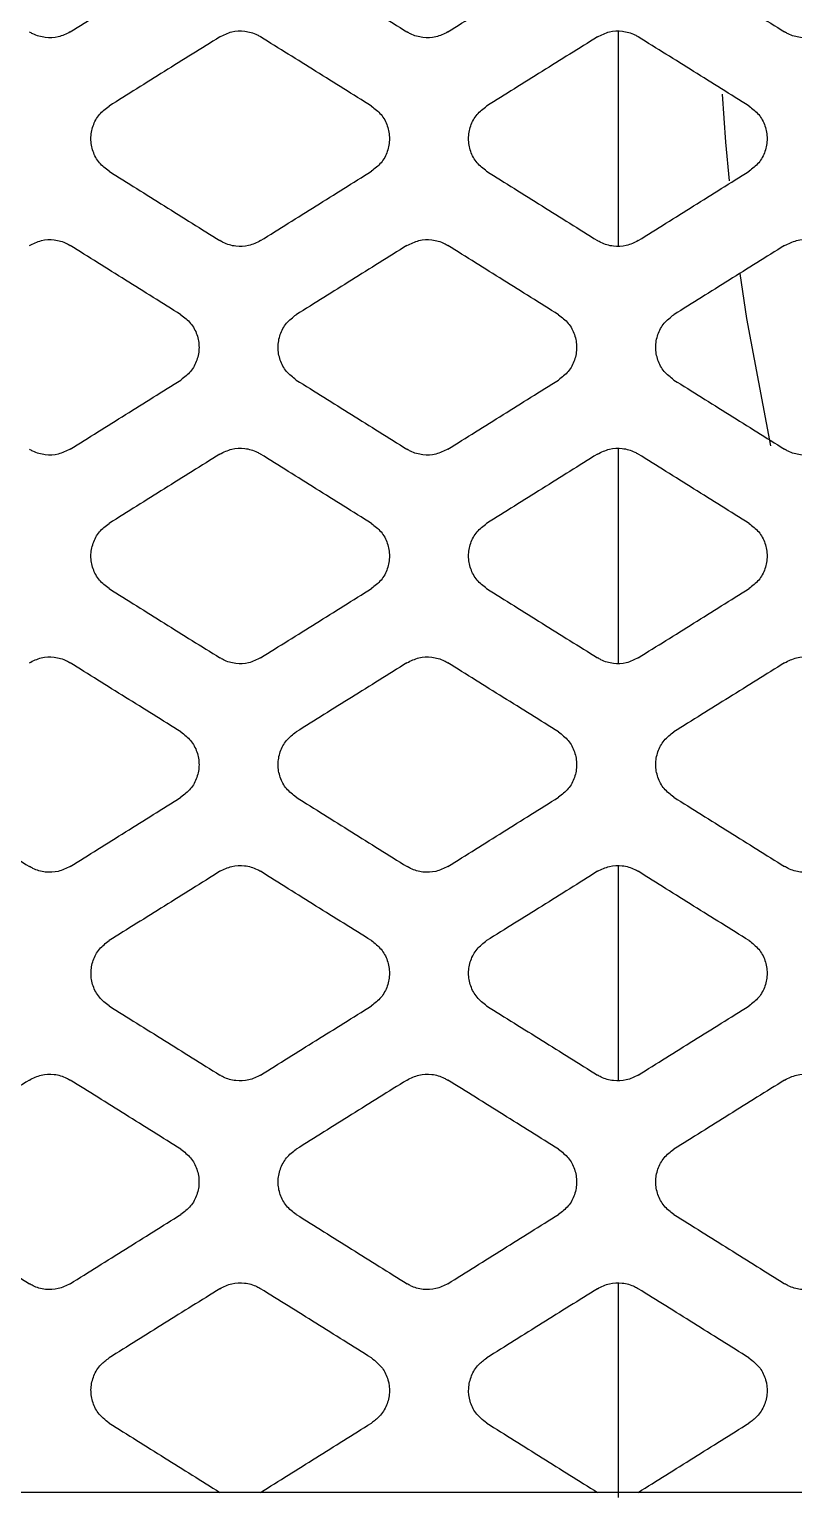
# Model space of a CAD drawing. Header units: millimetres. Extents: x 11355 to 11505, y 8083 to 8171.
# Drawn here: x 11366.611 to 11367.42, y 8087.764 to 8089.317 of the extents above; entities that cross this region are included whole.
import ezdxf

# ---------------------------------------------------------------- set-up
doc = ezdxf.new("R2010")
doc.units = ezdxf.units.MM
doc.layers.add('UPS', color=7, linetype='Continuous')

# ---------------------------------------------------------------- blocks, each defined once
blk = doc.blocks.new('UPS - 2.2kVA (APC SRT2200RMXLI-NC)')
at = {"linetype": 'Continuous'}
for p, q in [((2322.4353, 1374.986), (2322.4353, 1374.7592)), ((2322.4353, 1374.5447), (2322.4353, 1374.3179)), ((2322.4353, 1374.1034), (2322.4353, 1373.8767)), ((2322.4353, 1373.6621), (2322.4353, 1373.4354)), ((2314.4138, 1373.4411), (2327.7323, 1373.4411))]:
    blk.add_line(p, q, dxfattribs=at)
at = {"linetype": 'Continuous', "flags": 128}
for points in [[(2322.5453, 1374.9198), (2322.5488, 1374.869), (2322.5524, 1374.828)], [(2322.5638, 1374.7302), (2322.5709, 1374.6823), (2322.5962, 1374.5477)]]:
    blk.add_lwpolyline(points, dxfattribs=at)
at = {"linetype": 'Continuous'}
for points, knots in [([(2321.8554, 1374.9855), (2321.8652, 1374.9916), (2321.8847, 1375.0038), (2321.9238, 1375.0282), (2321.9531, 1375.0465), (2321.9726, 1375.0587)], [0, 0, 0, 0, 0.250007, 0.500014, 1, 1, 1, 1]), ([(2322.0945, 1375.0587), (2322.1043, 1375.0526), (2322.1238, 1375.0404), (2322.1629, 1375.016), (2322.1922, 1374.9977), (2322.2117, 1374.9855)], [0, 0, 0, 0, 0.250007, 0.500014, 1, 1, 1, 1]), ([(2322.2549, 1374.9855), (2322.2647, 1374.9916), (2322.2842, 1375.0038), (2322.3233, 1375.0282), (2322.3526, 1375.0465), (2322.3721, 1375.0587)], [0, 0, 0, 0, 0.250007, 0.500014, 1, 1, 1, 1]), ([(2322.494, 1375.0587), (2322.5038, 1375.0526), (2322.5233, 1375.0404), (2322.5624, 1375.016), (2322.5917, 1374.9977), (2322.6112, 1374.9855)], [0, 0, 0, 0, 0.250007, 0.500014, 1, 1, 1, 1]), ([(2321.8554, 1374.9855), (2321.8513, 1374.9834), (2321.843, 1374.9794), (2321.829, 1374.9789), (2321.8187, 1374.9818), (2321.8135, 1374.9848), (2321.8123, 1374.9855)], [0, 0, 0, 0, 0.302278, 0.604509, 0.906999, 1, 1, 1, 1]), ([(2322.0138, 1374.9803), (2322.0179, 1374.9824), (2322.0261, 1374.9865), (2322.0402, 1374.987), (2322.0505, 1374.9841), (2322.0557, 1374.9811), (2322.0569, 1374.9803)], [0, 0, 0, 0, 0.302278, 0.604509, 0.906999, 1, 1, 1, 1]), ([(2322.2549, 1374.9855), (2322.2508, 1374.9834), (2322.2425, 1374.9794), (2322.2285, 1374.9789), (2322.2181, 1374.9818), (2322.213, 1374.9848), (2322.2117, 1374.9855)], [0, 0, 0, 0, 0.302278, 0.604509, 0.906999, 1, 1, 1, 1]), ([(2322.4132, 1374.9803), (2322.4174, 1374.9824), (2322.4256, 1374.9865), (2322.4397, 1374.987), (2322.45, 1374.9841), (2322.4552, 1374.9811), (2322.4564, 1374.9803)], [0, 0, 0, 0, 0.302278, 0.604509, 0.906999, 1, 1, 1, 1]), ([(2322.6544, 1374.9855), (2322.6502, 1374.9834), (2322.642, 1374.9794), (2322.6279, 1374.9789), (2322.6176, 1374.9818), (2322.6124, 1374.9848), (2322.6112, 1374.9855)], [0, 0, 0, 0, 0.302278, 0.604509, 0.906999, 1, 1, 1, 1]), ([(2322.0138, 1374.9803), (2322.004, 1374.9742), (2321.9845, 1374.962), (2321.9454, 1374.9376), (2321.9161, 1374.9193), (2321.8966, 1374.9071)], [0, 0, 0, 0, 0.250007, 0.5000141, 1, 1, 1, 1]), ([(2322.1741, 1374.9071), (2322.1643, 1374.9132), (2322.1448, 1374.9254), (2322.1057, 1374.9498), (2322.0764, 1374.9681), (2322.0569, 1374.9803)], [0, 0, 0, 0, 0.250007, 0.5000141, 1, 1, 1, 1]), ([(2322.4132, 1374.9803), (2322.4035, 1374.9742), (2322.3839, 1374.962), (2322.3449, 1374.9376), (2322.3156, 1374.9193), (2322.296, 1374.9071)], [0, 0, 0, 0, 0.250007, 0.5000141, 1, 1, 1, 1]), ([(2322.5736, 1374.9071), (2322.5638, 1374.9132), (2322.5443, 1374.9254), (2322.5052, 1374.9498), (2322.4759, 1374.9681), (2322.4564, 1374.9803)], [0, 0, 0, 0, 0.250007, 0.5000141, 1, 1, 1, 1]), ([(2321.8966, 1374.8381), (2321.8929, 1374.8409), (2321.8856, 1374.8465), (2321.879, 1374.8589), (2321.8766, 1374.8726), (2321.879, 1374.8863), (2321.8856, 1374.8987), (2321.8929, 1374.9043), (2321.8966, 1374.9071)], [0, 0, 0, 0, 0.166756, 0.333498, 0.500568, 0.667011, 0.833425, 1, 1, 1, 1]), ([(2322.1741, 1374.9071), (2322.1777, 1374.9043), (2322.185, 1374.8987), (2322.1916, 1374.8863), (2322.194, 1374.8726), (2322.1916, 1374.8589), (2322.185, 1374.8465), (2322.1777, 1374.8409), (2322.1741, 1374.8381)], [0, 0, 0, 0, 0.166752, 0.33349, 0.500555, 0.666994, 0.833411, 1, 1, 1, 1]), ([(2322.296, 1374.8381), (2322.2924, 1374.8409), (2322.2851, 1374.8465), (2322.2785, 1374.8589), (2322.2761, 1374.8726), (2322.2785, 1374.8863), (2322.2851, 1374.8987), (2322.2924, 1374.9043), (2322.296, 1374.9071)], [0, 0, 0, 0, 0.166756, 0.333498, 0.500568, 0.667011, 0.833425, 1, 1, 1, 1]), ([(2322.5736, 1374.9071), (2322.5772, 1374.9043), (2322.5845, 1374.8987), (2322.5911, 1374.8863), (2322.5935, 1374.8726), (2322.5911, 1374.8589), (2322.5845, 1374.8465), (2322.5772, 1374.8409), (2322.5736, 1374.8381)], [0, 0, 0, 0, 0.166752, 0.33349, 0.500555, 0.666994, 0.833411, 1, 1, 1, 1]), ([(2321.8966, 1374.8381), (2321.9063, 1374.832), (2321.9259, 1374.8198), (2321.9649, 1374.7954), (2321.9942, 1374.7771), (2322.0138, 1374.7648)], [0, 0, 0, 0, 0.2500116, 0.5000231, 1, 1, 1, 1]), ([(2322.0569, 1374.7648), (2322.0667, 1374.771), (2322.0862, 1374.7832), (2322.1253, 1374.8076), (2322.1546, 1374.8259), (2322.1741, 1374.8381)], [0, 0, 0, 0, 0.250012, 0.500023, 1, 1, 1, 1]), ([(2322.296, 1374.8381), (2322.3058, 1374.832), (2322.3253, 1374.8198), (2322.3644, 1374.7954), (2322.3937, 1374.7771), (2322.4132, 1374.7648)], [0, 0, 0, 0, 0.250012, 0.500023, 1, 1, 1, 1]), ([(2322.4564, 1374.7648), (2322.4661, 1374.771), (2322.4857, 1374.7832), (2322.5247, 1374.8076), (2322.554, 1374.8259), (2322.5736, 1374.8381)], [0, 0, 0, 0, 0.250012, 0.500023, 1, 1, 1, 1]), ([(2321.8123, 1374.7597), (2321.8164, 1374.7617), (2321.8247, 1374.7658), (2321.8387, 1374.7663), (2321.849, 1374.7634), (2321.8542, 1374.7604), (2321.8554, 1374.7597)], [0, 0, 0, 0, 0.30225, 0.604453, 0.906909, 1, 1, 1, 1]), ([(2321.9726, 1374.6865), (2321.9628, 1374.6926), (2321.9433, 1374.7048), (2321.9042, 1374.7292), (2321.8749, 1374.7475), (2321.8554, 1374.7597)], [0, 0, 0, 0, 0.250012, 0.500024, 1, 1, 1, 1]), ([(2322.0569, 1374.7648), (2322.0528, 1374.7628), (2322.0445, 1374.7587), (2322.0305, 1374.7582), (2322.0201, 1374.7611), (2322.015, 1374.7641), (2322.0138, 1374.7648)], [0, 0, 0, 0, 0.30226, 0.604473, 0.906935, 1, 1, 1, 1]), ([(2322.2117, 1374.7597), (2322.202, 1374.7536), (2322.1824, 1374.7414), (2322.1434, 1374.717), (2322.1141, 1374.6987), (2322.0945, 1374.6865)], [0, 0, 0, 0, 0.250012, 0.500024, 1, 1, 1, 1]), ([(2322.2117, 1374.7597), (2322.2159, 1374.7617), (2322.2241, 1374.7658), (2322.2382, 1374.7663), (2322.2485, 1374.7634), (2322.2537, 1374.7604), (2322.2549, 1374.7597)], [0, 0, 0, 0, 0.3022495, 0.6044528, 0.9069094, 1, 1, 1, 1]), ([(2322.3721, 1374.6865), (2322.3623, 1374.6926), (2322.3428, 1374.7048), (2322.3037, 1374.7292), (2322.2744, 1374.7475), (2322.2549, 1374.7597)], [0, 0, 0, 0, 0.250012, 0.500024, 1, 1, 1, 1]), ([(2322.4564, 1374.7648), (2322.4522, 1374.7628), (2322.444, 1374.7587), (2322.4299, 1374.7582), (2322.4196, 1374.7611), (2322.4144, 1374.7641), (2322.4132, 1374.7648)], [0, 0, 0, 0, 0.30226, 0.604473, 0.906935, 1, 1, 1, 1]), ([(2322.6112, 1374.7597), (2322.6014, 1374.7536), (2322.5819, 1374.7414), (2322.5428, 1374.717), (2322.5135, 1374.6987), (2322.494, 1374.6865)], [0, 0, 0, 0, 0.250012, 0.500024, 1, 1, 1, 1]), ([(2322.6112, 1374.7597), (2322.6153, 1374.7617), (2322.6236, 1374.7658), (2322.6376, 1374.7663), (2322.648, 1374.7634), (2322.6531, 1374.7604), (2322.6544, 1374.7597)], [0, 0, 0, 0, 0.30225, 0.604453, 0.906909, 1, 1, 1, 1]), ([(2321.9726, 1374.6865), (2321.9763, 1374.6836), (2321.9835, 1374.678), (2321.9902, 1374.6656), (2321.9925, 1374.6519), (2321.9901, 1374.6382), (2321.9835, 1374.6259), (2321.9763, 1374.6203), (2321.9726, 1374.6174)], [0, 0, 0, 0, 0.166759, 0.333504, 0.500579, 0.667052, 0.833509, 1, 1, 1, 1]), ([(2322.0945, 1374.6174), (2322.0909, 1374.6203), (2322.0836, 1374.6259), (2322.077, 1374.6383), (2322.0746, 1374.652), (2322.077, 1374.6657), (2322.0836, 1374.678), (2322.0909, 1374.6837), (2322.0945, 1374.6865)], [0, 0, 0, 0, 0.166771, 0.333527, 0.50062, 0.667102, 0.833551, 1, 1, 1, 1]), ([(2322.3721, 1374.6865), (2322.3757, 1374.6836), (2322.383, 1374.678), (2322.3896, 1374.6656), (2322.392, 1374.6519), (2322.3896, 1374.6382), (2322.383, 1374.6259), (2322.3757, 1374.6203), (2322.3721, 1374.6174)], [0, 0, 0, 0, 0.166759, 0.333504, 0.500579, 0.667052, 0.833509, 1, 1, 1, 1]), ([(2322.494, 1374.6174), (2322.4904, 1374.6203), (2322.4831, 1374.6259), (2322.4765, 1374.6383), (2322.4741, 1374.652), (2322.4765, 1374.6657), (2322.4831, 1374.678), (2322.4904, 1374.6837), (2322.494, 1374.6865)], [0, 0, 0, 0, 0.166771, 0.333527, 0.50062, 0.667102, 0.833551, 1, 1, 1, 1]), ([(2321.8554, 1374.5442), (2321.8652, 1374.5503), (2321.8847, 1374.5625), (2321.9238, 1374.5869), (2321.9531, 1374.6052), (2321.9726, 1374.6174)], [0, 0, 0, 0, 0.2500181, 0.5000362, 1, 1, 1, 1]), ([(2322.0945, 1374.6174), (2322.1043, 1374.6113), (2322.1238, 1374.5991), (2322.1629, 1374.5747), (2322.1922, 1374.5564), (2322.2117, 1374.5442)], [0, 0, 0, 0, 0.250018, 0.500036, 1, 1, 1, 1]), ([(2322.2549, 1374.5442), (2322.2646, 1374.5503), (2322.2842, 1374.5625), (2322.3233, 1374.5869), (2322.3526, 1374.6052), (2322.3721, 1374.6174)], [0, 0, 0, 0, 0.250018, 0.500036, 1, 1, 1, 1]), ([(2322.494, 1374.6174), (2322.5038, 1374.6113), (2322.5233, 1374.5991), (2322.5624, 1374.5747), (2322.5917, 1374.5564), (2322.6112, 1374.5442)], [0, 0, 0, 0, 0.250018, 0.500036, 1, 1, 1, 1]), ([(2321.8554, 1374.5442), (2321.8513, 1374.5422), (2321.843, 1374.5381), (2321.829, 1374.5376), (2321.8187, 1374.5405), (2321.8135, 1374.5435), (2321.8123, 1374.5442)], [0, 0, 0, 0, 0.302191, 0.604338, 0.906711, 1, 1, 1, 1]), ([(2322.0138, 1374.5391), (2322.004, 1374.5329), (2321.9845, 1374.5207), (2321.9454, 1374.4963), (2321.9161, 1374.478), (2321.8966, 1374.4658)], [0, 0, 0, 0, 0.2500175, 0.5000349, 1, 1, 1, 1]), ([(2322.0138, 1374.5391), (2322.0179, 1374.5411), (2322.0261, 1374.5452), (2322.0402, 1374.5457), (2322.0505, 1374.5428), (2322.0557, 1374.5398), (2322.0569, 1374.5391)], [0, 0, 0, 0, 0.302168, 0.604292, 0.906654, 1, 1, 1, 1]), ([(2322.1741, 1374.4658), (2322.1643, 1374.4719), (2322.1448, 1374.4841), (2322.1057, 1374.5085), (2322.0764, 1374.5268), (2322.0569, 1374.5391)], [0, 0, 0, 0, 0.250017, 0.500035, 1, 1, 1, 1]), ([(2322.2549, 1374.5442), (2322.2508, 1374.5422), (2322.2425, 1374.5381), (2322.2285, 1374.5376), (2322.2181, 1374.5405), (2322.213, 1374.5435), (2322.2117, 1374.5442)], [0, 0, 0, 0, 0.302191, 0.604338, 0.906711, 1, 1, 1, 1]), ([(2322.4132, 1374.5391), (2322.4035, 1374.5329), (2322.3839, 1374.5207), (2322.3449, 1374.4963), (2322.3156, 1374.478), (2322.296, 1374.4658)], [0, 0, 0, 0, 0.2500175, 0.5000349, 1, 1, 1, 1]), ([(2322.4132, 1374.5391), (2322.4174, 1374.5411), (2322.4256, 1374.5452), (2322.4396, 1374.5457), (2322.45, 1374.5428), (2322.4552, 1374.5398), (2322.4564, 1374.5391)], [0, 0, 0, 0, 0.302168, 0.604292, 0.906654, 1, 1, 1, 1]), ([(2322.5736, 1374.4658), (2322.5638, 1374.4719), (2322.5443, 1374.4841), (2322.5052, 1374.5085), (2322.4759, 1374.5268), (2322.4564, 1374.5391)], [0, 0, 0, 0, 0.250017, 0.500035, 1, 1, 1, 1]), ([(2322.6543, 1374.5442), (2322.6502, 1374.5422), (2322.642, 1374.5381), (2322.6279, 1374.5376), (2322.6176, 1374.5405), (2322.6124, 1374.5435), (2322.6112, 1374.5442)], [0, 0, 0, 0, 0.302191, 0.604338, 0.906711, 1, 1, 1, 1]), ([(2321.8966, 1374.3968), (2321.8929, 1374.3996), (2321.8856, 1374.4052), (2321.879, 1374.4177), (2321.8766, 1374.4313), (2321.8791, 1374.445), (2321.8857, 1374.4574), (2321.8929, 1374.463), (2321.8966, 1374.4658)], [0, 0, 0, 0, 0.166798, 0.333579, 0.500711, 0.66727, 0.83379, 1, 1, 1, 1]), ([(2322.1741, 1374.4658), (2322.1777, 1374.463), (2322.185, 1374.4574), (2322.1916, 1374.445), (2322.194, 1374.4313), (2322.1916, 1374.4176), (2322.185, 1374.4052), (2322.1777, 1374.3996), (2322.1741, 1374.3968)], [0, 0, 0, 0, 0.166779, 0.33354, 0.500644, 0.667187, 0.83372, 1, 1, 1, 1]), ([(2322.296, 1374.3968), (2322.2924, 1374.3996), (2322.2851, 1374.4052), (2322.2785, 1374.4177), (2322.2761, 1374.4313), (2322.2785, 1374.445), (2322.2851, 1374.4574), (2322.2924, 1374.463), (2322.296, 1374.4658)], [0, 0, 0, 0, 0.166798, 0.333579, 0.500711, 0.66727, 0.83379, 1, 1, 1, 1]), ([(2322.5736, 1374.4658), (2322.5772, 1374.463), (2322.5845, 1374.4574), (2322.5911, 1374.445), (2322.5935, 1374.4313), (2322.5911, 1374.4176), (2322.5845, 1374.4052), (2322.5772, 1374.3996), (2322.5736, 1374.3968)], [0, 0, 0, 0, 0.166779, 0.33354, 0.500644, 0.667187, 0.83372, 1, 1, 1, 1]), ([(2321.8966, 1374.3968), (2321.9063, 1374.3907), (2321.9259, 1374.3785), (2321.9649, 1374.3541), (2321.9942, 1374.3358), (2322.0138, 1374.3236)], [0, 0, 0, 0, 0.250025, 0.50005, 1, 1, 1, 1]), ([(2322.0569, 1374.3236), (2322.0667, 1374.3297), (2322.0862, 1374.3419), (2322.1253, 1374.3663), (2322.1546, 1374.3846), (2322.1741, 1374.3968)], [0, 0, 0, 0, 0.250025, 0.50005, 1, 1, 1, 1]), ([(2322.296, 1374.3968), (2322.3058, 1374.3907), (2322.3253, 1374.3785), (2322.3644, 1374.3541), (2322.3937, 1374.3358), (2322.4132, 1374.3236)], [0, 0, 0, 0, 0.250025, 0.50005, 1, 1, 1, 1]), ([(2322.4564, 1374.3236), (2322.4661, 1374.3297), (2322.4857, 1374.3419), (2322.5247, 1374.3663), (2322.554, 1374.3846), (2322.5736, 1374.3968)], [0, 0, 0, 0, 0.250025, 0.50005, 1, 1, 1, 1]), ([(2321.8123, 1374.3184), (2321.8164, 1374.3204), (2321.8246, 1374.3245), (2321.8387, 1374.325), (2321.849, 1374.3221), (2321.8542, 1374.3191), (2321.8554, 1374.3184)], [0, 0, 0, 0, 0.302018, 0.603993, 0.906199, 1, 1, 1, 1]), ([(2321.9726, 1374.2452), (2321.9628, 1374.2513), (2321.9433, 1374.2635), (2321.9042, 1374.2879), (2321.8749, 1374.3062), (2321.8554, 1374.3184)], [0, 0, 0, 0, 0.250023, 0.500046, 1, 1, 1, 1]), ([(2322.0569, 1374.3236), (2322.0528, 1374.3215), (2322.0445, 1374.3174), (2322.0305, 1374.3169), (2322.0202, 1374.3198), (2322.015, 1374.3229), (2322.0138, 1374.3236)], [0, 0, 0, 0, 0.302062, 0.604081, 0.906304, 1, 1, 1, 1]), ([(2322.2117, 1374.3184), (2322.202, 1374.3123), (2322.1824, 1374.3001), (2322.1434, 1374.2757), (2322.1141, 1374.2574), (2322.0946, 1374.2452)], [0, 0, 0, 0, 0.250023, 0.500046, 1, 1, 1, 1]), ([(2322.2117, 1374.3184), (2322.2159, 1374.3204), (2322.2241, 1374.3245), (2322.2381, 1374.325), (2322.2485, 1374.3221), (2322.2537, 1374.3191), (2322.2549, 1374.3184)], [0, 0, 0, 0, 0.302018, 0.603993, 0.906199, 1, 1, 1, 1]), ([(2322.3721, 1374.2452), (2322.3623, 1374.2513), (2322.3428, 1374.2635), (2322.3037, 1374.2879), (2322.2744, 1374.3062), (2322.2549, 1374.3184)], [0, 0, 0, 0, 0.2500231, 0.5000461, 1, 1, 1, 1]), ([(2322.4564, 1374.3236), (2322.4522, 1374.3215), (2322.444, 1374.3174), (2322.43, 1374.3169), (2322.4196, 1374.3198), (2322.4145, 1374.3229), (2322.4132, 1374.3236)], [0, 0, 0, 0, 0.302062, 0.604081, 0.906304, 1, 1, 1, 1]), ([(2322.6112, 1374.3184), (2322.6014, 1374.3123), (2322.5819, 1374.3001), (2322.5428, 1374.2757), (2322.5135, 1374.2574), (2322.494, 1374.2452)], [0, 0, 0, 0, 0.250023, 0.500046, 1, 1, 1, 1]), ([(2322.6112, 1374.3184), (2322.6153, 1374.3204), (2322.6236, 1374.3245), (2322.6376, 1374.325), (2322.648, 1374.3221), (2322.6531, 1374.3191), (2322.6543, 1374.3184)], [0, 0, 0, 0, 0.302018, 0.603993, 0.906199, 1, 1, 1, 1]), ([(2321.9726, 1374.2452), (2321.9763, 1374.2423), (2321.9835, 1374.2367), (2321.9902, 1374.2243), (2321.9925, 1374.2106), (2321.9901, 1374.1969), (2321.9835, 1374.1846), (2321.9762, 1374.179), (2321.9726, 1374.1762)], [0, 0, 0, 0, 0.166784, 0.333548, 0.500696, 0.667346, 0.833994, 1, 1, 1, 1]), ([(2322.0946, 1374.1762), (2322.0909, 1374.179), (2322.0836, 1374.1846), (2322.077, 1374.197), (2322.0746, 1374.2107), (2322.077, 1374.2244), (2322.0837, 1374.2368), (2322.0909, 1374.2424), (2322.0946, 1374.2452)], [0, 0, 0, 0, 0.166811, 0.333603, 0.50079, 0.667462, 0.83409, 1, 1, 1, 1]), ([(2322.3721, 1374.2452), (2322.3757, 1374.2423), (2322.383, 1374.2367), (2322.3896, 1374.2243), (2322.392, 1374.2106), (2322.3896, 1374.1969), (2322.383, 1374.1846), (2322.3757, 1374.179), (2322.3721, 1374.1762)], [0, 0, 0, 0, 0.166784, 0.333548, 0.500696, 0.667346, 0.833994, 1, 1, 1, 1]), ([(2322.494, 1374.1762), (2322.4904, 1374.179), (2322.4831, 1374.1846), (2322.4765, 1374.197), (2322.4741, 1374.2107), (2322.4765, 1374.2244), (2322.4831, 1374.2368), (2322.4904, 1374.2424), (2322.494, 1374.2452)], [0, 0, 0, 0, 0.166811, 0.333603, 0.50079, 0.667462, 0.83409, 1, 1, 1, 1]), ([(2321.6951, 1374.1762), (2321.7049, 1374.1701), (2321.7244, 1374.1579), (2321.7635, 1374.1334), (2321.7928, 1374.1151), (2321.8123, 1374.1029)], [0, 0, 0, 0, 0.250032, 0.500063, 1, 1, 1, 1]), ([(2321.8554, 1374.1029), (2321.8652, 1374.109), (2321.8847, 1374.1212), (2321.9238, 1374.1456), (2321.9531, 1374.164), (2321.9726, 1374.1762)], [0, 0, 0, 0, 0.250032, 0.500063, 1, 1, 1, 1]), ([(2322.0946, 1374.1762), (2322.1043, 1374.1701), (2322.1239, 1374.1579), (2322.1629, 1374.1334), (2322.1922, 1374.1151), (2322.2118, 1374.1029)], [0, 0, 0, 0, 0.250032, 0.500063, 1, 1, 1, 1]), ([(2322.2549, 1374.1029), (2322.2646, 1374.109), (2322.2842, 1374.1212), (2322.3232, 1374.1456), (2322.3525, 1374.164), (2322.3721, 1374.1762)], [0, 0, 0, 0, 0.250032, 0.500063, 1, 1, 1, 1]), ([(2322.494, 1374.1762), (2322.5038, 1374.1701), (2322.5233, 1374.1579), (2322.5624, 1374.1334), (2322.5917, 1374.1151), (2322.6112, 1374.1029)], [0, 0, 0, 0, 0.250032, 0.500063, 1, 1, 1, 1]), ([(2321.8554, 1374.1029), (2321.8513, 1374.1009), (2321.8431, 1374.0968), (2321.829, 1374.0963), (2321.8187, 1374.0992), (2321.8135, 1374.1022), (2321.8123, 1374.1029)], [0, 0, 0, 0, 0.301855, 0.603671, 0.905682, 1, 1, 1, 1]), ([(2322.0138, 1374.0978), (2322.0179, 1374.0998), (2322.0261, 1374.1039), (2322.0401, 1374.1044), (2322.0505, 1374.1015), (2322.0557, 1374.0985), (2322.0569, 1374.0978)], [0, 0, 0, 0, 0.301781, 0.603523, 0.905512, 1, 1, 1, 1]), ([(2322.2549, 1374.1029), (2322.2508, 1374.1009), (2322.2425, 1374.0968), (2322.2285, 1374.0963), (2322.2182, 1374.0992), (2322.213, 1374.1022), (2322.2118, 1374.1029)], [0, 0, 0, 0, 0.301855, 0.603671, 0.905682, 1, 1, 1, 1]), ([(2322.4132, 1374.0978), (2322.4174, 1374.0998), (2322.4256, 1374.1039), (2322.4396, 1374.1044), (2322.45, 1374.1015), (2322.4551, 1374.0985), (2322.4564, 1374.0978)], [0, 0, 0, 0, 0.3017811, 0.6035226, 0.9055125, 1, 1, 1, 1]), ([(2322.6543, 1374.1029), (2322.6502, 1374.1009), (2322.642, 1374.0968), (2322.628, 1374.0963), (2322.6176, 1374.0992), (2322.6125, 1374.1022), (2322.6112, 1374.1029)], [0, 0, 0, 0, 0.301855, 0.603671, 0.905682, 1, 1, 1, 1]), ([(2322.0138, 1374.0978), (2322.004, 1374.0916), (2321.9845, 1374.0794), (2321.9454, 1374.055), (2321.9161, 1374.0367), (2321.8966, 1374.0245)], [0, 0, 0, 0, 0.2500288, 0.5000577, 1, 1, 1, 1]), ([(2322.1741, 1374.0245), (2322.1643, 1374.0306), (2322.1448, 1374.0428), (2322.1057, 1374.0672), (2322.0764, 1374.0855), (2322.0569, 1374.0978)], [0, 0, 0, 0, 0.250029, 0.500058, 1, 1, 1, 1]), ([(2322.4132, 1374.0978), (2322.4035, 1374.0916), (2322.3839, 1374.0794), (2322.3449, 1374.055), (2322.3156, 1374.0367), (2322.296, 1374.0245)], [0, 0, 0, 0, 0.2500288, 0.5000577, 1, 1, 1, 1]), ([(2322.5736, 1374.0245), (2322.5638, 1374.0306), (2322.5443, 1374.0428), (2322.5052, 1374.0672), (2322.4759, 1374.0855), (2322.4564, 1374.0978)], [0, 0, 0, 0, 0.250029, 0.500058, 1, 1, 1, 1]), ([(2321.8966, 1373.9555), (2321.8929, 1373.9583), (2321.8856, 1373.964), (2321.879, 1373.9764), (2321.8767, 1373.9901), (2321.8791, 1374.0038), (2321.8857, 1374.0161), (2321.893, 1374.0217), (2321.8966, 1374.0245)], [0, 0, 0, 0, 0.166786, 0.333549, 0.500809, 0.667629, 0.834405, 1, 1, 1, 1]), ([(2322.1741, 1374.0245), (2322.1777, 1374.0217), (2322.185, 1374.0161), (2322.1916, 1374.0037), (2322.194, 1373.99), (2322.1916, 1373.9763), (2322.185, 1373.9639), (2322.1777, 1373.9583), (2322.1741, 1373.9555)], [0, 0, 0, 0, 0.166752, 0.333481, 0.500689, 0.667481, 0.834281, 1, 1, 1, 1]), ([(2322.296, 1373.9555), (2322.2924, 1373.9583), (2322.2851, 1373.964), (2322.2785, 1373.9764), (2322.2761, 1373.9901), (2322.2785, 1374.0038), (2322.2852, 1374.0161), (2322.2924, 1374.0217), (2322.296, 1374.0245)], [0, 0, 0, 0, 0.166786, 0.333549, 0.500809, 0.667629, 0.834405, 1, 1, 1, 1]), ([(2322.5736, 1374.0245), (2322.5772, 1374.0217), (2322.5845, 1374.0161), (2322.5911, 1374.0037), (2322.5935, 1373.99), (2322.5911, 1373.9763), (2322.5845, 1373.9639), (2322.5772, 1373.9583), (2322.5736, 1373.9555)], [0, 0, 0, 0, 0.166752, 0.333481, 0.500689, 0.667481, 0.834281, 1, 1, 1, 1]), ([(2321.8966, 1373.9555), (2321.9063, 1373.9494), (2321.9259, 1373.9372), (2321.9649, 1373.9128), (2321.9942, 1373.8945), (2322.0138, 1373.8823)], [0, 0, 0, 0, 0.2500388, 0.5000776, 1, 1, 1, 1]), ([(2322.0569, 1373.8823), (2322.0667, 1373.8884), (2322.0862, 1373.9006), (2322.1253, 1373.925), (2322.1546, 1373.9433), (2322.1741, 1373.9555)], [0, 0, 0, 0, 0.250039, 0.500078, 1, 1, 1, 1]), ([(2322.296, 1373.9555), (2322.3058, 1373.9494), (2322.3253, 1373.9372), (2322.3644, 1373.9128), (2322.3937, 1373.8945), (2322.4132, 1373.8823)], [0, 0, 0, 0, 0.250039, 0.500078, 1, 1, 1, 1]), ([(2322.4564, 1373.8823), (2322.4661, 1373.8884), (2322.4857, 1373.9006), (2322.5247, 1373.925), (2322.554, 1373.9433), (2322.5736, 1373.9555)], [0, 0, 0, 0, 0.250039, 0.500078, 1, 1, 1, 1]), ([(2321.8123, 1373.8771), (2321.8164, 1373.8791), (2321.8246, 1373.8832), (2321.8386, 1373.8837), (2321.849, 1373.8808), (2321.8542, 1373.8778), (2321.8554, 1373.8771)], [0, 0, 0, 0, 0.3014444, 0.6028531, 0.9045648, 1, 1, 1, 1]), ([(2322.0569, 1373.8823), (2322.0528, 1373.8802), (2322.0446, 1373.8762), (2322.0305, 1373.8757), (2322.0202, 1373.8786), (2322.015, 1373.8816), (2322.0138, 1373.8823)], [0, 0, 0, 0, 0.301554, 0.603073, 0.904812, 1, 1, 1, 1]), ([(2322.2118, 1373.8771), (2322.2159, 1373.8791), (2322.2241, 1373.8832), (2322.2381, 1373.8837), (2322.2484, 1373.8808), (2322.2536, 1373.8778), (2322.2549, 1373.8771)], [0, 0, 0, 0, 0.301444, 0.602853, 0.904565, 1, 1, 1, 1]), ([(2322.4564, 1373.8823), (2322.4522, 1373.8802), (2322.444, 1373.8762), (2322.43, 1373.8757), (2322.4197, 1373.8786), (2322.4145, 1373.8816), (2322.4132, 1373.8823)], [0, 0, 0, 0, 0.301554, 0.603073, 0.904812, 1, 1, 1, 1]), ([(2322.6112, 1373.8771), (2322.6153, 1373.8791), (2322.6236, 1373.8832), (2322.6376, 1373.8837), (2322.6479, 1373.8808), (2322.6531, 1373.8778), (2322.6543, 1373.8771)], [0, 0, 0, 0, 0.301444, 0.602853, 0.904565, 1, 1, 1, 1]), ([(2321.8123, 1373.8771), (2321.8025, 1373.871), (2321.783, 1373.8588), (2321.7439, 1373.8344), (2321.7146, 1373.8161), (2321.6951, 1373.8038)], [0, 0, 0, 0, 0.250035, 0.50007, 1, 1, 1, 1]), ([(2321.9726, 1373.8038), (2321.9628, 1373.81), (2321.9433, 1373.8222), (2321.9042, 1373.8466), (2321.8749, 1373.8649), (2321.8554, 1373.8771)], [0, 0, 0, 0, 0.250035, 0.50007, 1, 1, 1, 1]), ([(2322.2118, 1373.8771), (2322.202, 1373.871), (2322.1825, 1373.8588), (2322.1434, 1373.8344), (2322.1141, 1373.8161), (2322.0946, 1373.8038)], [0, 0, 0, 0, 0.250035, 0.50007, 1, 1, 1, 1]), ([(2322.3721, 1373.8038), (2322.3623, 1373.81), (2322.3428, 1373.8222), (2322.3037, 1373.8466), (2322.2744, 1373.8649), (2322.2549, 1373.8771)], [0, 0, 0, 0, 0.250035, 0.50007, 1, 1, 1, 1]), ([(2322.6112, 1373.8771), (2322.6015, 1373.871), (2322.5819, 1373.8588), (2322.5429, 1373.8344), (2322.5136, 1373.8161), (2322.494, 1373.8038)], [0, 0, 0, 0, 0.250035, 0.50007, 1, 1, 1, 1]), ([(2321.9726, 1373.8038), (2321.9762, 1373.801), (2321.9835, 1373.7954), (2321.9901, 1373.783), (2321.9925, 1373.7693), (2321.9901, 1373.7556), (2321.9835, 1373.7433), (2321.9762, 1373.7377), (2321.9726, 1373.7349)], [0, 0, 0, 0, 0.166659, 0.333291, 0.500575, 0.667547, 0.834537, 1, 1, 1, 1]), ([(2322.0946, 1373.7349), (2322.0909, 1373.7377), (2322.0836, 1373.7433), (2322.077, 1373.7557), (2322.0746, 1373.7694), (2322.0771, 1373.7831), (2322.0837, 1373.7955), (2322.0909, 1373.8011), (2322.0946, 1373.8038)], [0, 0, 0, 0, 0.1667, 0.333372, 0.500719, 0.667725, 0.834686, 1, 1, 1, 1]), ([(2322.3721, 1373.8038), (2322.3757, 1373.801), (2322.383, 1373.7954), (2322.3896, 1373.783), (2322.392, 1373.7693), (2322.3896, 1373.7556), (2322.383, 1373.7433), (2322.3757, 1373.7377), (2322.3721, 1373.7349)], [0, 0, 0, 0, 0.166659, 0.333291, 0.500575, 0.667547, 0.834537, 1, 1, 1, 1]), ([(2322.494, 1373.7349), (2322.4904, 1373.7377), (2322.4831, 1373.7433), (2322.4765, 1373.7557), (2322.4741, 1373.7694), (2322.4765, 1373.7831), (2322.4831, 1373.7955), (2322.4904, 1373.8011), (2322.494, 1373.8038)], [0, 0, 0, 0, 0.1667, 0.333372, 0.500719, 0.667725, 0.834686, 1, 1, 1, 1]), ([(2321.6951, 1373.7349), (2321.7049, 1373.7288), (2321.7244, 1373.7166), (2321.7635, 1373.6922), (2321.7928, 1373.6739), (2321.8123, 1373.6616)], [0, 0, 0, 0, 0.250046, 0.500092, 1, 1, 1, 1]), ([(2321.8554, 1373.6616), (2321.8652, 1373.6678), (2321.8847, 1373.68), (2321.9238, 1373.7044), (2321.9531, 1373.7227), (2321.9726, 1373.7349)], [0, 0, 0, 0, 0.250046, 0.500092, 1, 1, 1, 1]), ([(2322.0946, 1373.7349), (2322.1043, 1373.7288), (2322.1239, 1373.7166), (2322.1629, 1373.6922), (2322.1922, 1373.6739), (2322.2118, 1373.6616)], [0, 0, 0, 0, 0.250046, 0.500092, 1, 1, 1, 1]), ([(2322.2549, 1373.6616), (2322.2646, 1373.6678), (2322.2842, 1373.68), (2322.3232, 1373.7044), (2322.3525, 1373.7227), (2322.3721, 1373.7349)], [0, 0, 0, 0, 0.250046, 0.5000921, 1, 1, 1, 1]), ([(2322.494, 1373.7349), (2322.5038, 1373.7288), (2322.5233, 1373.7166), (2322.5624, 1373.6922), (2322.5917, 1373.6739), (2322.6112, 1373.6616)], [0, 0, 0, 0, 0.250046, 0.500092, 1, 1, 1, 1]), ([(2321.8554, 1373.6616), (2321.8513, 1373.6596), (2321.8431, 1373.6555), (2321.8291, 1373.655), (2321.8187, 1373.6579), (2321.8136, 1373.6609), (2321.8123, 1373.6616)], [0, 0, 0, 0, 0.301151, 0.602272, 0.903677, 1, 1, 1, 1]), ([(2322.0138, 1373.6564), (2322.004, 1373.6503), (2321.9845, 1373.6381), (2321.9454, 1373.6137), (2321.9161, 1373.5954), (2321.8966, 1373.5832)], [0, 0, 0, 0, 0.250041, 0.500082, 1, 1, 1, 1]), ([(2322.0138, 1373.6564), (2322.0179, 1373.6585), (2322.0261, 1373.6626), (2322.0401, 1373.6631), (2322.0504, 1373.6602), (2322.0556, 1373.6572), (2322.0569, 1373.6564)], [0, 0, 0, 0, 0.301008, 0.601985, 0.903357, 1, 1, 1, 1]), ([(2322.1741, 1373.5832), (2322.1643, 1373.5893), (2322.1448, 1373.6015), (2322.1057, 1373.6259), (2322.0764, 1373.6442), (2322.0569, 1373.6564)], [0, 0, 0, 0, 0.250041, 0.500082, 1, 1, 1, 1]), ([(2322.2549, 1373.6616), (2322.2508, 1373.6596), (2322.2425, 1373.6555), (2322.2286, 1373.655), (2322.2182, 1373.6579), (2322.213, 1373.6609), (2322.2118, 1373.6616)], [0, 0, 0, 0, 0.301151, 0.602272, 0.903677, 1, 1, 1, 1]), ([(2322.4133, 1373.6564), (2322.4035, 1373.6503), (2322.3839, 1373.6381), (2322.3449, 1373.6137), (2322.3156, 1373.5954), (2322.2961, 1373.5832)], [0, 0, 0, 0, 0.250041, 0.500082, 1, 1, 1, 1]), ([(2322.4133, 1373.6564), (2322.4174, 1373.6585), (2322.4256, 1373.6626), (2322.4395, 1373.6631), (2322.4499, 1373.6602), (2322.4551, 1373.6572), (2322.4564, 1373.6564)], [0, 0, 0, 0, 0.301008, 0.601985, 0.903357, 1, 1, 1, 1]), ([(2322.5735, 1373.5832), (2322.5638, 1373.5893), (2322.5442, 1373.6015), (2322.5052, 1373.6259), (2322.4759, 1373.6442), (2322.4564, 1373.6564)], [0, 0, 0, 0, 0.250041, 0.500082, 1, 1, 1, 1]), ([(2322.6543, 1373.6616), (2322.6502, 1373.6596), (2322.642, 1373.6555), (2322.628, 1373.655), (2322.6177, 1373.6579), (2322.6125, 1373.6609), (2322.6112, 1373.6616)], [0, 0, 0, 0, 0.301151, 0.602272, 0.903677, 1, 1, 1, 1]), ([(2321.8966, 1373.5143), (2321.8924, 1373.5176), (2321.8846, 1373.5238), (2321.8784, 1373.5373), (2321.8767, 1373.5511), (2321.8799, 1373.5646), (2321.8868, 1373.5759), (2321.8936, 1373.5809), (2321.8966, 1373.5832)], [0, 0, 0, 0, 0.194122, 0.360655, 0.527955, 0.695413, 0.862673, 1, 1, 1, 1]), ([(2322.1741, 1373.5832), (2322.1783, 1373.5798), (2322.1861, 1373.5736), (2322.1923, 1373.5602), (2322.1939, 1373.5464), (2322.1907, 1373.5328), (2322.1838, 1373.5215), (2322.1771, 1373.5165), (2322.1741, 1373.5143)], [0, 0, 0, 0, 0.194124, 0.360612, 0.527843, 0.695274, 0.862576, 1, 1, 1, 1]), ([(2322.2961, 1373.5143), (2322.2919, 1373.5176), (2322.284, 1373.5238), (2322.2778, 1373.5373), (2322.2762, 1373.5511), (2322.2794, 1373.5646), (2322.2863, 1373.5759), (2322.293, 1373.5809), (2322.2961, 1373.5832)], [0, 0, 0, 0, 0.194122, 0.360655, 0.527955, 0.695413, 0.862673, 1, 1, 1, 1]), ([(2322.5735, 1373.5832), (2322.5778, 1373.5798), (2322.5856, 1373.5736), (2322.5918, 1373.5602), (2322.5934, 1373.5464), (2322.5902, 1373.5328), (2322.5833, 1373.5215), (2322.5766, 1373.5165), (2322.5735, 1373.5143)], [0, 0, 0, 0, 0.194124, 0.360612, 0.527843, 0.695274, 0.862576, 1, 1, 1, 1]), ([(2321.8966, 1373.5143), (2321.9064, 1373.5082), (2321.9259, 1373.4959), (2321.965, 1373.4715), (2321.9943, 1373.4532), (2322.0138, 1373.441)], [0, 0, 0, 0, 0.2500535, 0.500107, 1, 1, 1, 1]), ([(2322.0569, 1373.441), (2322.0666, 1373.4471), (2322.0862, 1373.4593), (2322.1252, 1373.4837), (2322.1545, 1373.5021), (2322.1741, 1373.5143)], [0, 0, 0, 0, 0.2500535, 0.500107, 1, 1, 1, 1]), ([(2322.2961, 1373.5143), (2322.3058, 1373.5082), (2322.3254, 1373.4959), (2322.3644, 1373.4715), (2322.3937, 1373.4532), (2322.4133, 1373.441)], [0, 0, 0, 0, 0.250054, 0.500107, 1, 1, 1, 1]), ([(2322.4563, 1373.441), (2322.4661, 1373.4471), (2322.4856, 1373.4593), (2322.5247, 1373.4837), (2322.554, 1373.5021), (2322.5735, 1373.5143)], [0, 0, 0, 0, 0.250054, 0.500107, 1, 1, 1, 1])]:
    blk.add_open_spline(points, degree=3, knots=knots, dxfattribs=at)

msp = doc.modelspace()

# ---------------------------------------------------------------- block references
at = {"layer": 'UPS'}
msp.add_blockref('UPS - 2.2kVA (APC SRT2200RMXLI-NC)', (9044.799, 6714.3289), dxfattribs=at)

doc.saveas('drawing.dxf')
